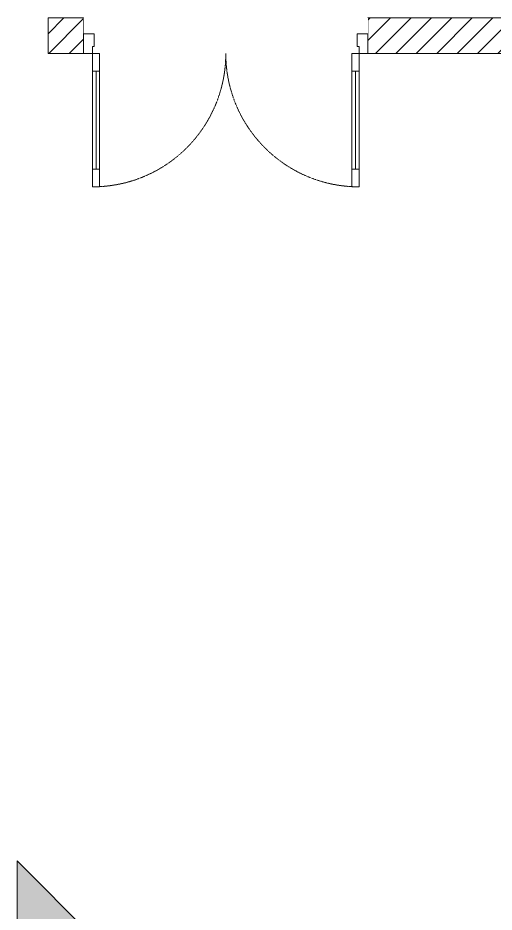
# Model space of a CAD drawing. Header units: millimetres. Extents: x -162958 to 167200, y -450 to 146301.
# Drawn here: x 133380 to 136060, y 130122 to 135150 of the extents above; entities that cross this region are included whole.
import ezdxf

# ---------------------------------------------------------------- set-up
doc = ezdxf.new("R2010")
doc.units = ezdxf.units.MM
doc.linetypes.add('Xr_MB nha xuong CM2$0$Xr_MB nha xuong + VP$0$HIDDEN2', pattern=[0.1875, 0.125, -0.0625])
doc.layers.get('0').update_dxf_attribs({"lineweight": 5})
doc.layers.get('Defpoints').update_dxf_attribs({"color": 6, "lineweight": 5})
for name, color, linetype, lineweight in [('CJSC.3-Net thay', 140, 'Continuous', 5), ('Xr_MB nha xuong CM2$0$A-Solid-Elevator', 132, 'Continuous', 5), ('Xr_MB nha xuong CM2$0$A-Solid-Wall H', 9, 'Continuous', 18), ('Xr_MB nha xuong CM2$0$A-Solid-WallC', 2, 'Continuous', 5), ('Xr_MB nha xuong CM2$0$CJSC.2-Tuong', 3, 'Continuous', 5), ('Xr_MB nha xuong CM2$0$CJSC.4-Net manh', 8, 'Continuous', 5), ('Xr_MB nha xuong CM2$0$HTT-0.00_Hatch', 7, 'Continuous', 5), ('Xr_MB nha xuong CM2$0$Xr_MB nha xuong + VP$0$CJSC.8-Cua', 15, 'Continuous', 5)]:
    doc.layers.add(name, color=color, linetype=linetype, lineweight=lineweight)

# ---------------------------------------------------------------- blocks, each defined once
blk = doc.blocks.new('Xr_MB nha xuong CM2$0$202620240511YQ1022233576')
at = {"layer": 'Xr_MB nha xuong CM2$0$HTT-0.00_Hatch', "true_color": 0x20b661, "transparency": 16777216}
h = blk.add_hatch(color=112, dxfattribs=at)
h.dxf.hatch_style = 1
h.paths.add_polyline_path([(0, 200), (424.3, 624.3), (-424.3, 624.3)])
at = {"layer": 'Defpoints'}
blk.add_line((0, 200), (0, 900), dxfattribs=at)
at = {"layer": 'Xr_MB nha xuong CM2$0$CJSC.4-Net manh'}
blk.add_lwpolyline([(0, 200), (424.3, 624.3), (-424.3, 624.3)], close=True, dxfattribs=at)
blk = doc.blocks.new('Xr_MB nha xuong CM2$0$2026A$Cc574fc60')
at = {"layer": 'Xr_MB nha xuong CM2$0$CJSC.2-Tuong'}
blk.add_blockref('Xr_MB nha xuong CM2$0$202620240511YQ1022233576', (2315.1, -200), dxfattribs=at)
blk = doc.blocks.new('*U190')
for p, q in [((-1510, 650), (-1550, 650)), ((-1530, 100), (-1530, 650)), ((-90, 650), (-50, 650)), ((-70, 100), (-70, 650)), ((-1510, 100), (-1550, 100)), ((-90, 100), (-50, 100))]:
    blk.add_line(p, q)
for points in [[(-1550, 0), (-1510, 0), (-1510, 750), (-1550, 750)], [(-50, 0), (-90, 0), (-90, 750), (-50, 750)], [(-1600, -110), (-1540, -110), (-1540, -40), (-1550, -40), (-1550, 0), (-1600, 0)], [(0, -110), (-60, -110), (-60, -40), (-50, -40), (-50, 0), (0, 0)]]:
    blk.add_lwpolyline(points, close=True)
at = {"linetype": 'Xr_MB nha xuong CM2$0$Xr_MB nha xuong + VP$0$HIDDEN2'}
for centre, start, end in [((-1550, 0), 0, 90), ((-50, 0), 90, 180)]:
    blk.add_arc(centre, 750, start, end, dxfattribs=at)
blk = doc.blocks.new('YQ05210900')
at = {"color": 250}
blk.add_wipeout([(0, 1600), (200, 1600), (200, 0), (0, 0)], dxfattribs=at).dxf.layer = 'Xr_MB nha xuong CM2$0$Xr_MB nha xuong + VP$0$CJSC.8-Cua'
at = {"layer": 'Xr_MB nha xuong CM2$0$Xr_MB nha xuong + VP$0$CJSC.8-Cua', "rotation": 270}
blk.add_blockref('*U190', (200, 0), dxfattribs=at)

msp = doc.modelspace()

# ---------------------------------------------------------------- hatches: boundary and pattern name
at = {"layer": 'Xr_MB nha xuong CM2$0$A-Solid-Wall H'}
h = msp.add_hatch(dxfattribs=at)
h.set_pattern_fill('ANSI31', color=256, scale=650)
h.set_pattern_definition([(45, (-966987.78, -1671222.35), (-57.452426, 57.452426), [])])
h.paths.add_polyline_path([(135350, 134950), (138449.8, 134950), (138449.8, 127300), (142449.8, 127300), (142449.8, 127500), (138649.8, 127500), (138649.8, 135150), (135350, 135150)])
h.paths.add_polyline_path([(133750, 134950), (133550, 134950), (133550, 135150), (133750, 135150)])

# ---------------------------------------------------------------- linework, layer by layer
at = {"color": 2, "ltscale": 1000}
msp.add_lwpolyline([(133750, 134950), (133550, 134950), (133550, 135150), (133750, 135150)], close=True, dxfattribs=at)
at = {"layer": 'Xr_MB nha xuong CM2$0$A-Solid-WallC'}
msp.add_lwpolyline([(135350, 134950), (138449.8, 134950), (138449.8, 127300), (142449.8, 127300), (142449.8, 127500), (138649.8, 127500), (138649.8, 135150), (135350, 135150)], close=True, dxfattribs=at)

# ---------------------------------------------------------------- block references
at = {"layer": 'Xr_MB nha xuong CM2$0$A-Solid-Elevator', "xscale": -1, "rotation": 90}
msp.add_blockref('Xr_MB nha xuong CM2$0$2026A$Cc574fc60', (133799.8, 132300), dxfattribs=at)

# ---------------------------------------------------------------- next in the draw order: block references
at = {"layer": 'CJSC.3-Net thay', "ltscale": 1000, "rotation": 270}
msp.add_blockref('YQ05210900', (133750, 135150), dxfattribs=at)

doc.saveas('drawing.dxf')
